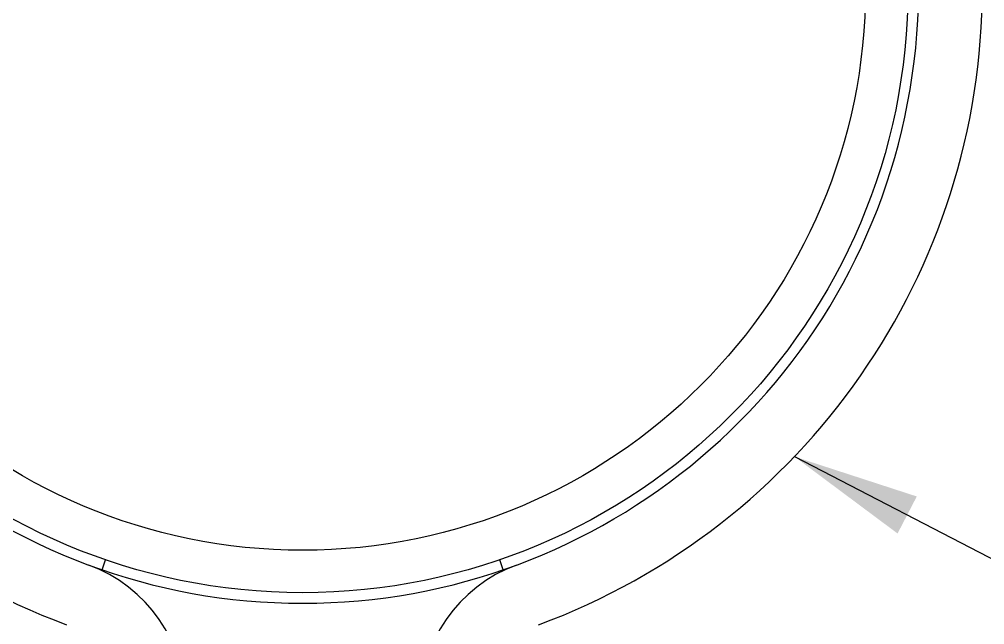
# Model space of a CAD drawing. Extents: x 1680110 to 4798266, y 269661 to 1249705.
# Drawn here: x 2398483 to 2399243, y 652799 to 653276 of the extents above; entities that cross this region are included whole.
import ezdxf

# ---------------------------------------------------------------- set-up
doc = ezdxf.new("R2010")
doc.units = 0
doc.header["$LTSCALE"] = 1000
doc.header["$MEASUREMENT"] = 0
doc.styles.get("Standard").update_dxf_attribs({"font": 'gbenor.shx', "bigfont": 'gbcbig.shx'})
doc.dimstyles.get("Standard").update_dxf_attribs({"dimscale": 100, "dimtxt": 3.5, "dimasz": 1, "dimexe": 2.5, "dimexo": 3, "dimgap": 1.5, "dimtad": 1, "dimdec": 0, "dimzin": 0, "dimdsep": 46, "dimtxsty": 'Standard', "dimblk": 'ARCHTICK', "dimcen": 0.09, "dimadec": 0, "dimazin": 0, "dimtfac": 1, "dimtdec": 0, "dimtix": 1, "dimtmove": 2, "dimatfit": 3, "dimfxl": 1, "dimtolj": 1, "dimtzin": 0, "dimarcsym": 0})

# ---------------------------------------------------------------- blocks, each defined once
blk = doc.blocks.new('gfhhrryyfd')
at = {"linetype": 'Continuous'}
for p, q in [((3687341.47, -1754602.24), (3687344.2, -1754594.33)), ((3687657.33, -1754602.24), (3687654.61, -1754594.33))]:
    blk.add_line(p, q, dxfattribs=at)
for radius in [476.72, 443.27]:
    blk.add_circle((3687499.4, -1754143.58), radius, dxfattribs=at)
for centre, radius, start, end in [((3687499.4, -1754143.58), 535.27, 110.31751, 249.68249), ((3687499.4, -1754143.58), 535.27, 290.31751, 69.68249), ((3687499.4, -1754143.58), 485.08, 109, 71), ((3687290.31, -1754708.29), 117.09, 0, 69.68249), ((3687708.49, -1754708.29), 117.09, 110.31751, 180)]:
    blk.add_arc(centre, radius, start, end, dxfattribs=at)
blk.add_leader([(3687886.7, -1754513.05), (3688419.45, -1754789.03)], dimstyle='Standard', override={"dimgap": 20, "dimtad": 0})

msp = doc.modelspace()

# ---------------------------------------------------------------- block references
at = {"lineweight": -3, "xscale": 0.9999959468841553, "yscale": 0.9999959506094456, "zscale": 0.9999959495959999}
msp.add_blockref('gfhhrryyfd', (-1288778.82, 2407437.34), dxfattribs=at)

doc.saveas('drawing.dxf')
